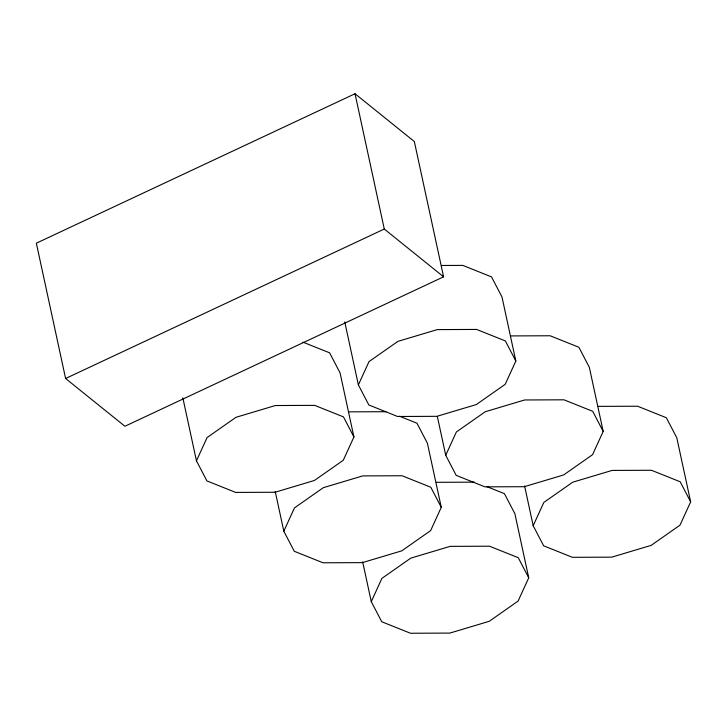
<?xml version="1.0" encoding="UTF-8"?>
<svg xmlns="http://www.w3.org/2000/svg" width="727" height="727" viewBox="0 0 727 727"><rect width="100%" height="100%" fill="white"/><g stroke="black" fill="none" stroke-linecap="round" stroke-linejoin="round"><path stroke-width="1.09" d="M196.454 460.827L207.095 437.545L235.975 417.307L275.36 405.53L314.709 405.375L343.462 416.88L353.922 436.963L343.28 460.246L314.4 480.483L275.015 492.261L235.675 492.415L206.913 480.911L196.454 460.827L182.85 397.887M283.812 531.201L294.444 507.919L323.324 487.681L362.718 475.903L402.058 475.749L430.811 487.254L441.271 507.337L430.638 530.619L401.758 550.857L362.364 562.634L323.024 562.789L294.271 551.284L283.812 531.201L275.215 491.443M358.375 384.892L369.007 361.61L397.896 341.372L437.281 329.595L476.621 329.44L505.374 340.945L515.834 361.028L505.201 384.31L476.321 404.557L436.927 416.326L397.587 416.489L368.834 404.975L358.375 384.892L344.762 321.952M371.27 601.656L381.902 578.374L410.782 558.136L450.177 546.359L489.516 546.204L518.269 557.709L528.729 577.792L518.097 601.075L489.216 621.321L449.822 633.09L410.482 633.253L381.73 621.739L371.27 601.656L362.673 561.898M445.724 455.266L456.365 431.983L485.245 411.746L524.63 399.968L563.979 399.814L592.732 411.318L603.192 431.402L592.55 454.684L563.67 474.922L524.285 486.699L484.945 486.854L456.183 475.349L445.724 455.266L437.372 416.616M533.182 525.721L543.823 502.439L572.703 482.201L612.089 470.424L651.437 470.269L680.19 481.774L690.65 501.857L680.018 525.139L651.128 545.386L611.743 557.155L572.403 557.318L543.651 545.813L533.182 525.721L524.594 485.963M355.03 93.747L36.35 243.2L65.603 378.494L124.908 426.267L443.588 276.814L414.335 141.529L355.03 93.747L384.283 229.041L443.588 276.814M65.603 378.494L384.283 229.041M441.416 265.473L462.772 265.391L491.534 276.896L501.993 296.979L515.834 361.028M510.79 335.919L550.13 335.765L578.883 347.27L589.343 367.353L603.192 431.402M598.248 406.375L637.588 406.22L666.341 417.725L676.801 437.808L690.65 501.857M348.869 411.855L385.964 411.7M436.327 482.31L474.549 482.155M302.914 342.144L329.613 352.831L340.072 372.915L353.922 436.963M399.505 416.217L416.962 423.205L427.421 443.288L441.271 507.337M486.963 486.672L504.429 493.66L514.889 513.744L528.729 577.792"/></g></svg>
